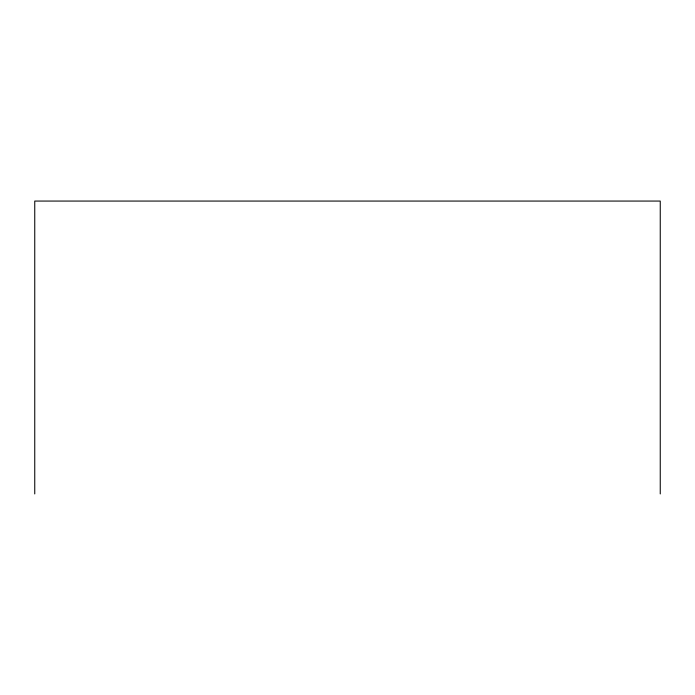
<?xml version="1.0" encoding="UTF-8"?>
<svg xmlns="http://www.w3.org/2000/svg" width="695" height="695" viewBox="0 0 695 695"><rect width="100%" height="100%" fill="white"/><g stroke="black" fill="none" stroke-linecap="round" stroke-linejoin="round"><path stroke-width="1.04" d="M660.25 493.936L660.25 201.064L34.75 201.064L34.75 493.936"/></g></svg>
